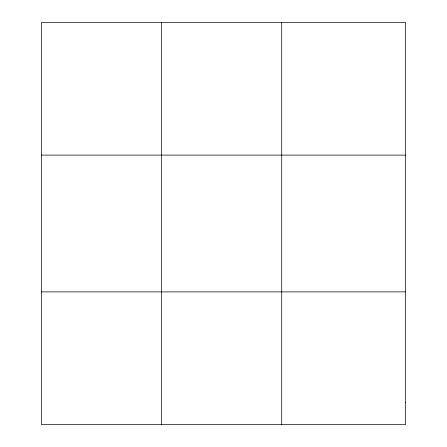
<?xml version="1.0" encoding="UTF-8"?>
<svg xmlns="http://www.w3.org/2000/svg" width="447" height="447" viewBox="0 0 447 447"><rect width="100%" height="100%" fill="white"/><g stroke="black" fill="none" stroke-linecap="round" stroke-linejoin="round"><path stroke-width="0.67" d="M161.641 22.35L161.641 424.65M281.716 22.35L281.716 424.65M41.565 155.109L405.435 155.109M41.565 291.891L405.435 291.891M405.435 402.523L405.435 424.65L41.565 424.65L41.565 22.35L405.435 22.35L405.435 402.523"/></g></svg>
